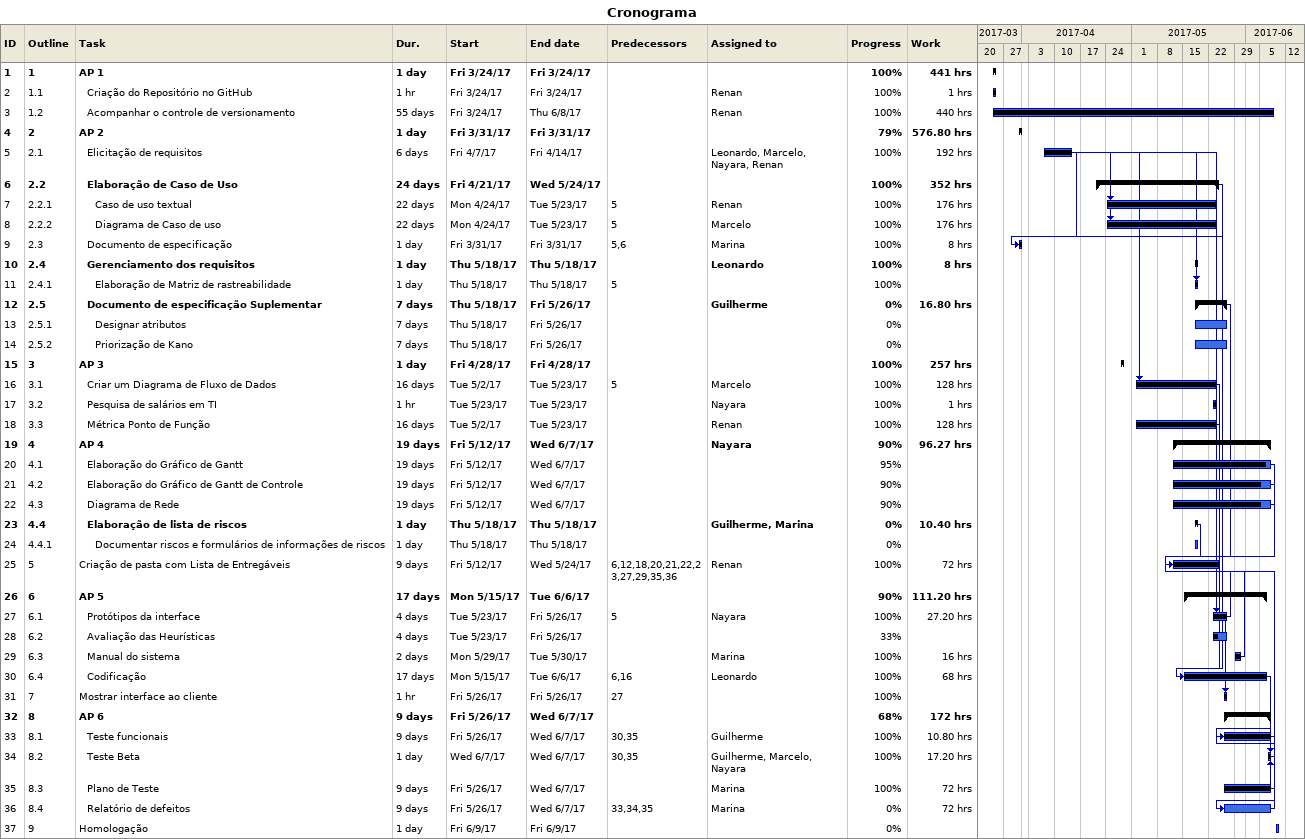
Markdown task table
Cronograma

| ID | WBS | Task | Duration | Start | Finish | Predecessors | Resources | % complete | Work (h) |
|---|---|---|---|---|---|---|---|---|---|
| 1 | 1 | **AP 1** | 1d | 2017-03-24 | 2017-03-24 |  |  | 100 | 441 |
| 2 | 1.1 | Criação do Repositório no GitHub | 1h | 2017-03-24 | 2017-03-24 |  | Renan | 100 | 1 |
| 3 | 1.2 | Acompanhar o controle de versionamento | 55d | 2017-03-24 | 2017-06-08 |  | Renan | 100 | 440 |
| 4 | 2 | **AP 2** | 1d | 2017-03-31 | 2017-03-31 |  |  | 79 | 576.80 |
| 5 | 2.1 | Elicitação de requisitos | 6d | 2017-04-07 | 2017-04-14 |  | Leonardo, Marcelo, Nayara, Renan | 100 | 192 |
| 6 | 2.2 | **Elaboração de Caso de Uso** | 24d | 2017-04-21 | 2017-05-24 |  |  | 100 | 352 |
| 7 | 2.2.1 | Caso de uso textual | 22d | 2017-04-24 | 2017-05-23 | 5 | Renan | 100 | 176 |
| 8 | 2.2.2 | Diagrama de Caso de uso | 22d | 2017-04-24 | 2017-05-23 | 5 | Marcelo | 100 | 176 |
| 9 | 2.3 | Documento de especificação | 1d | 2017-03-31 | 2017-03-31 | 5, 6 | Marina | 100 | 8 |
| 10 | 2.4 | **Gerenciamento dos requisitos** | 1d | 2017-05-18 | 2017-05-18 |  | Leonardo | 100 | 8 |
| 11 | 2.4.1 | Elaboração de Matriz de rastreabilidade | 1d | 2017-05-18 | 2017-05-18 | 5 |  | 100 |  |
| 12 | 2.5 | **Documento de especificação Suplementar** | 7d | 2017-05-18 | 2017-05-26 |  | Guilherme | 0 | 16.80 |
| 13 | 2.5.1 | Designar atributos | 7d | 2017-05-18 | 2017-05-26 |  |  | 0 |  |
| 14 | 2.5.2 | Priorização de Kano | 7d | 2017-05-18 | 2017-05-26 |  |  | 0 |  |
| 15 | 3 | **AP 3** | 1d | 2017-04-28 | 2017-04-28 |  |  | 100 | 257 |
| 16 | 3.1 | Criar um Diagrama de Fluxo de Dados | 16d | 2017-05-02 | 2017-05-23 | 5 | Marcelo | 100 | 128 |
| 17 | 3.2 | Pesquisa de salários em TI | 1h | 2017-05-23 | 2017-05-23 |  | Nayara | 100 | 1 |
| 18 | 3.3 | Métrica Ponto de Função | 16d | 2017-05-02 | 2017-05-23 |  | Renan | 100 | 128 |
| 19 | 4 | **AP 4** | 19d | 2017-05-12 | 2017-06-07 |  | Nayara | 90 | 96.27 |
| 20 | 4.1 | Elaboração do Gráfico de Gantt | 19d | 2017-05-12 | 2017-06-07 |  |  | 95 |  |
| 21 | 4.2 | Elaboração do Gráfico de Gantt de Controle | 19d | 2017-05-12 | 2017-06-07 |  |  | 90 |  |
| 22 | 4.3 | Diagrama de Rede | 19d | 2017-05-12 | 2017-06-07 |  |  | 90 |  |
| 23 | 4.4 | **Elaboração de lista de riscos** | 1d | 2017-05-18 | 2017-05-18 |  | Guilherme, Marina | 0 | 10.40 |
| 24 | 4.4.1 | Documentar riscos e formulários de informações de riscos | 1d | 2017-05-18 | 2017-05-18 |  |  | 0 |  |
| 25 | 5 | Criação de pasta com Lista de Entregáveis | 9d | 2017-05-12 | 2017-05-24 | 6, 12, 18, 20, 21, 22, 23, 27, 29, 35, 36 | Renan | 100 | 72 |
| 26 | 6 | **AP 5** | 17d | 2017-05-15 | 2017-06-06 |  |  | 90 | 111.20 |
| 27 | 6.1 | Protótipos da interface | 4d | 2017-05-23 | 2017-05-26 | 5 | Nayara | 100 | 27.20 |
| 28 | 6.2 | Avaliação das Heurísticas | 4d | 2017-05-23 | 2017-05-26 |  |  | 33 |  |
| 29 | 6.3 | Manual do sistema | 2d | 2017-05-29 | 2017-05-30 |  | Marina | 100 | 16 |
| 30 | 6.4 | Codificação | 17d | 2017-05-15 | 2017-06-06 | 6, 16 | Leonardo | 100 | 68 |
| 31 | 7 | Mostrar interface ao cliente | 1h | 2017-05-26 | 2017-05-26 | 27 |  | 100 |  |
| 32 | 8 | **AP 6** | 9d | 2017-05-26 | 2017-06-07 |  |  | 68 | 172 |
| 33 | 8.1 | Teste funcionais | 9d | 2017-05-26 | 2017-06-07 | 30, 35 | Guilherme | 100 | 10.80 |
| 34 | 8.2 | Teste Beta | 1d | 2017-06-07 | 2017-06-07 | 30, 35 | Guilherme, Marcelo, Nayara | 100 | 17.20 |
| 35 | 8.3 | Plano de Teste | 9d | 2017-05-26 | 2017-06-07 |  | Marina | 100 | 72 |
| 36 | 8.4 | Relatório de defeitos | 9d | 2017-05-26 | 2017-06-07 | 33, 34, 35 | Marina | 0 | 72 |
| 37 | 9 | Homologação | 1d | 2017-06-09 | 2017-06-09 |  |  | 0 |  |
